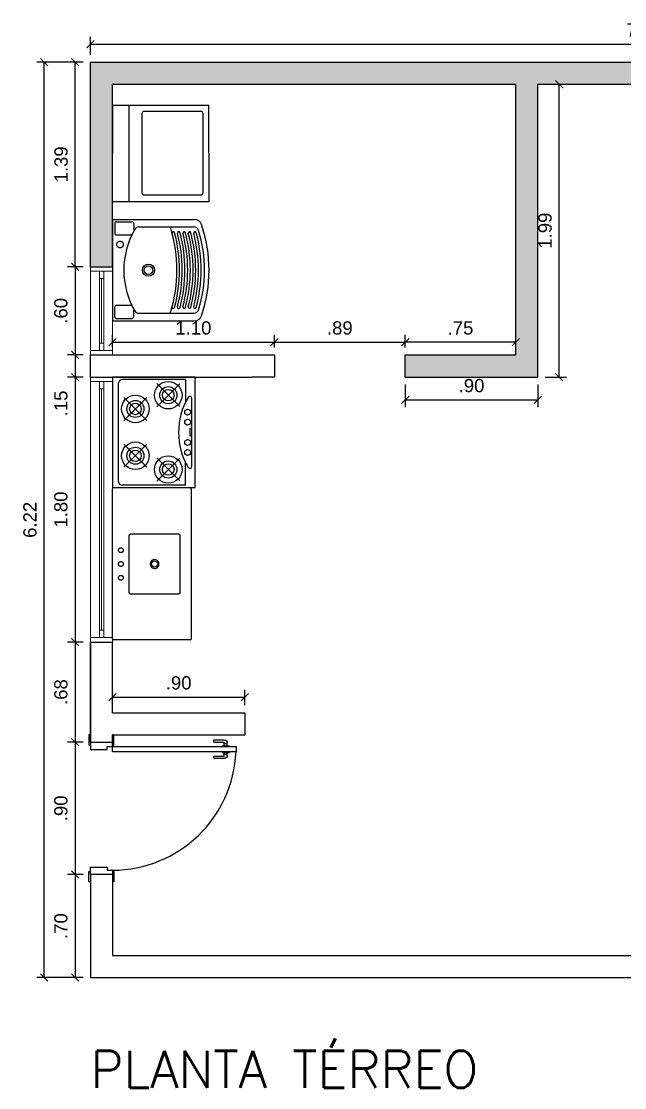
# Model space of a CAD drawing. Header units: millimetres. Extents: x 778.5 to 798.2, y 737.8 to 745.
# Drawn here: x 778.5 to 782.6, y 737.8 to 745.05 of the extents above; entities that cross this region are included whole.
import ezdxf

# ---------------------------------------------------------------- set-up
doc = ezdxf.new("R2010")
doc.units = ezdxf.units.MM
doc.linetypes.add('DASHED', pattern=[15, 12, -3])
doc.linetypes.add('DASHSPACE', pattern=[30, 12, -18])
for name, color, linetype in [('ALVENARIA', 4, 'Continuous'), ('CAIXILHOS', 1, 'Continuous'), ('COTAS', 7, 'Continuous'), ('HACHURA', 253, 'Continuous'), ('MOBILIARIOS', 8, 'Continuous'), ('SIMBOLOS', 7, 'Continuous'), ('TEXTOS', 2, 'Continuous')]:
    doc.layers.add(name, color=color, linetype=linetype)
doc.layers.add('Arq-Caixilho', color=1, linetype='Continuous', lineweight=13)
doc.layers.add('Arq-Parede Baixa Osso', color=2, linetype='Continuous', lineweight=20)
doc.styles.add('1.50', font='simplex.shx', dxfattribs={"height": 0.06})
doc.styles.get("Standard").update_dxf_attribs({"font": 'arial.ttf'})
doc.dimstyles.new('1.50', dxfattribs={"dimscale": 0.5, "dimtxt": 0.18, "dimasz": 0.1, "dimexe": 0.1, "dimexo": 0.1, "dimgap": 0.1, "dimtad": 1, "dimzin": 4, "dimdsep": 46, "dimtxsty": 'Standard', "dimblk": 'OBLIQUE', "dimcen": 0.1, "dimclrd": 1, "dimclre": 1, "dimclrt": 256, "dimadec": 0, "dimazin": 0, "dimtfac": 1, "dimtmove": 0, "dimatfit": 3, "dimldrblk": 'ORIGIN2', "dimfxl": 1.25, "dimtolj": 1, "dimarcsym": 1})

# ---------------------------------------------------------------- blocks, each defined once
blk = doc.blocks.new('macaneta')
for p, q in [((-0.0425, -0.06), (-0.0225, -0.06)), ((-0.0361, -0.06), (-0.0361, -0.08)), ((-0.0175, -0.045), (-0.0225, -0.045)), ((-0.0225, -0.095), (-0.0225, -0.045)), ((0.0225, -0.045), (0.0175, -0.045)), ((0.0225, -0.095), (0.0225, -0.045)), ((0.0225, -0.06), (0.0425, -0.06)), ((0.0361, -0.06), (0.0361, -0.08)), ((-0.0625, -0.15), (-0.0625, -0.08)), ((-0.0475, -0.15), (-0.0475, -0.08)), ((-0.0475, -0.08), (-0.0225, -0.08)), ((-0.0175, -0.095), (-0.0225, -0.095)), ((0.0225, -0.095), (0.0175, -0.095)), ((0.0225, -0.08), (0.0475, -0.08)), ((0.0475, -0.15), (0.0475, -0.08)), ((0.0625, -0.15), (0.0625, -0.08)), ((-0.0625, -0.15), (-0.0475, -0.15)), ((0.0475, -0.15), (0.0625, -0.15))]:
    blk.add_line(p, q)
for centre, start, end in [((-0.0425, -0.08), 90, 180), ((0.0425, -0.08), 0, 90)]:
    blk.add_arc(centre, 0.02, start, end)
blk = doc.blocks.new('*U8')
blk.add_lwpolyline([(0.065, 0.2), (0.03, 0.2), (0.03, 1.04), (0.065, 1.04)], close=True)
for points in [[(0.02, 0.2), (0.02, 0.21), (-0.05, 0.21), (-0.05, 0.2)], [(0, 0.05), (0.05, 0.05), (0.05, 0.165), (0.03, 0.165), (0.03, 0.2), (0, 0.2)], [(0.9, 0.05), (0.85, 0.05), (0.85, 0.165), (0.87, 0.165), (0.87, 0.2), (0.9, 0.2)], [(0.88, 0.2), (0.88, 0.21), (0.95, 0.21), (0.95, 0.2)], [(-0.05, 0.05), (-0.05, 0.04), (0.02, 0.04), (0.02, 0.05)], [(0.95, 0.05), (0.95, 0.04), (0.88, 0.04), (0.88, 0.05)]]:
    blk.add_lwpolyline(points)
at = {"ltscale": 0.5}
blk.add_arc((0.0287, 0.1995), 0.8413, 0.03591, 87.52634, dxfattribs=at)
at = {"xscale": -1}
blk.add_blockref('macaneta', (0.0475, 1.04), dxfattribs=at)
blk = doc.blocks.new('*U10')
at = {"layer": 'Arq-Caixilho'}
for p, q in [((1.77, 0.0917), (0.08, 0.0917)), ((1.72, 0.0767), (0.08, 0.0767)), ((1.77, 0.0617), (0.08, 0.0617))]:
    blk.add_line(p, q, dxfattribs=at)
for points in [[(0, 0), (0.03, 0), (0.03, 0.15), (0, 0.15)], [(1.8, 0), (1.77, 0), (1.77, 0.15), (1.8, 0.15)], [(0.03, 0.0917), (0.08, 0.0917), (0.08, 0.0617), (0.03, 0.0617)], [(1.77, 0.0917), (1.72, 0.0917), (1.72, 0.0617), (1.77, 0.0617)], [(1.77, 0.0917), (1.77, 0.0917), (1.77, 0.0617), (1.77, 0.0617)]]:
    blk.add_lwpolyline(points, dxfattribs=at)
at = {"layer": 'Arq-Parede Baixa Osso'}
for p, q in [((1.77, 0.15), (0.03, 0.15)), ((1.77, 0), (0.03, 0))]:
    blk.add_line(p, q, dxfattribs=at)
blk = doc.blocks.new('*U11')
at = {"layer": 'Arq-Caixilho'}
for p, q in [((0.57, 0.0917), (0.08, 0.0917)), ((0.52, 0.0767), (0.08, 0.0767)), ((0.57, 0.0617), (0.08, 0.0617))]:
    blk.add_line(p, q, dxfattribs=at)
for points in [[(0, 0), (0.03, 0), (0.03, 0.15), (0, 0.15)], [(0.6, 0), (0.57, 0), (0.57, 0.15), (0.6, 0.15)], [(0.03, 0.0917), (0.08, 0.0917), (0.08, 0.0617), (0.03, 0.0617)], [(0.57, 0.0917), (0.52, 0.0917), (0.52, 0.0617), (0.57, 0.0617)], [(0.57, 0.0917), (0.57, 0.0917), (0.57, 0.0617), (0.57, 0.0617)]]:
    blk.add_lwpolyline(points, dxfattribs=at)
at = {"layer": 'Arq-Parede Baixa Osso'}
for p, q in [((0.57, 0.15), (0.03, 0.15)), ((0.57, 0), (0.03, 0))]:
    blk.add_line(p, q, dxfattribs=at)
blk = doc.blocks.new('_Oblique')
at = {"color": 0, "linetype": 'ByBlock', "lineweight": -2}
blk.add_line((-0.5, -0.5), (0.5, 0.5), dxfattribs=at)
blk = doc.blocks.new('*D31')
at = {"layer": 'COTAS', "color": 1, "lineweight": -2, "transparency": 16777216}
for p, q in [((778.9166, 744.7682), (778.8141, 744.7682)), ((778.8641, 743.3782), (778.8641, 744.7682)), ((778.9166, 743.3782), (778.8141, 743.3782))]:
    blk.add_line(p, q, dxfattribs=at)
at = {"layer": 'Defpoints', "color": 0, "transparency": 16777216}
for p in [(778.8641, 744.7682), (778.9666, 744.7682), (778.9666, 743.3782)]:
    blk.add_point(p, dxfattribs=at)
at = {"layer": 'COTAS', "color": 1, "lineweight": -2, "transparency": 16777216, "xscale": 0.05, "yscale": 0.05, "zscale": 0.05}
for p, rotation in [((778.8641, 744.7682), 90), ((778.8641, 743.3782), 270)]:
    blk.add_blockref('_Oblique', p, dxfattribs=dict(at, rotation=rotation))
at = {"layer": 'COTAS', "transparency": 16777216, "insert": (778.7681, 744.0732), "char_height": 0.09, "attachment_point": 5, "rotation": 90}
blk.add_mtext('\\A1;1.39', dxfattribs=at)
blk = doc.blocks.new('_Origin2')
at = {"color": 0, "linetype": 'ByBlock', "lineweight": -2}
blk.add_line((-0.5, 0), (-1, 0), dxfattribs=at)
for radius in [0.5, 0.25]:
    blk.add_circle((0, 0), radius, dxfattribs=at)
blk = doc.blocks.new('*D32')
at = {"layer": 'COTAS', "color": 1, "lineweight": -2, "transparency": 16777216}
for p, q in [((778.9666, 744.8182), (778.9666, 744.9401)), ((786.4966, 744.8182), (786.4966, 744.9401)), ((778.9666, 744.8901), (786.4966, 744.8901))]:
    blk.add_line(p, q, dxfattribs=at)
at = {"layer": 'Defpoints', "color": 0, "transparency": 16777216}
for p in [(786.4966, 744.8901), (778.9666, 744.7682), (786.4966, 744.7682)]:
    blk.add_point(p, dxfattribs=at)
at = {"layer": 'COTAS', "color": 1, "lineweight": -2, "transparency": 16777216, "xscale": 0.05, "yscale": 0.05, "zscale": 0.05, "rotation": 180}
blk.add_blockref('_Oblique', (778.9666, 744.8901), dxfattribs=at)
at = {"layer": 'COTAS', "color": 1, "lineweight": -2, "transparency": 16777216, "xscale": 0.05, "yscale": 0.05, "zscale": 0.05}
blk.add_blockref('_Oblique', (786.4966, 744.8901), dxfattribs=at)
at = {"layer": 'COTAS', "transparency": 16777216, "insert": (782.7316, 744.9861), "char_height": 0.09, "attachment_point": 5}
blk.add_mtext('\\A1;7.53', dxfattribs=at)
blk = doc.blocks.new('*D39')
at = {"layer": 'COTAS', "color": 1, "lineweight": -2, "transparency": 16777216}
for p, q in [((778.9166, 743.3782), (778.8124, 743.3782)), ((778.8624, 743.3782), (778.8624, 742.7782)), ((778.9166, 742.7782), (778.8124, 742.7782))]:
    blk.add_line(p, q, dxfattribs=at)
at = {"layer": 'Defpoints', "color": 0, "transparency": 16777216}
for p in [(778.9666, 743.3782), (778.8624, 742.7782), (778.9666, 742.7782)]:
    blk.add_point(p, dxfattribs=at)
at = {"layer": 'COTAS', "color": 1, "lineweight": -2, "transparency": 16777216, "xscale": 0.05, "yscale": 0.05, "zscale": 0.05}
for p, rotation in [((778.8624, 743.3782), 90), ((778.8624, 742.7782), 270)]:
    blk.add_blockref('_Oblique', p, dxfattribs=dict(at, rotation=rotation))
at = {"layer": 'COTAS', "transparency": 16777216, "insert": (778.7665, 743.0782), "char_height": 0.09, "attachment_point": 5, "rotation": 90}
blk.add_mtext('\\A1;.60', dxfattribs=at)
blk = doc.blocks.new('*D40')
at = {"layer": 'COTAS', "color": 1, "lineweight": -2, "transparency": 16777216}
for p, q in [((778.9166, 742.7782), (778.8124, 742.7782)), ((778.8624, 742.7782), (778.8624, 742.6282)), ((778.9166, 742.6282), (778.8124, 742.6282)), ((778.8624, 742.6282), (778.8624, 742.3198))]:
    blk.add_line(p, q, dxfattribs=at)
at = {"layer": 'Defpoints', "color": 0, "transparency": 16777216}
for p in [(778.9666, 742.7782), (778.8624, 742.6282), (778.9666, 742.6282)]:
    blk.add_point(p, dxfattribs=at)
at = {"layer": 'COTAS', "color": 1, "lineweight": -2, "transparency": 16777216, "xscale": 0.05, "yscale": 0.05, "zscale": 0.05}
for p, rotation in [((778.8624, 742.7782), 90), ((778.8624, 742.6282), 270)]:
    blk.add_blockref('_Oblique', p, dxfattribs=dict(at, rotation=rotation))
at = {"layer": 'COTAS', "transparency": 16777216, "insert": (778.7665, 742.449), "char_height": 0.09, "attachment_point": 5, "rotation": 90}
blk.add_mtext('\\A1;.15', dxfattribs=at)
blk = doc.blocks.new('*D41')
at = {"layer": 'COTAS', "color": 1, "lineweight": -2, "transparency": 16777216}
for p, q in [((778.9166, 742.6282), (778.8124, 742.6282)), ((778.8624, 742.6282), (778.8624, 740.8282)), ((778.9166, 740.8282), (778.8124, 740.8282))]:
    blk.add_line(p, q, dxfattribs=at)
at = {"layer": 'Defpoints', "color": 0, "transparency": 16777216}
for p in [(778.9666, 742.6282), (778.8624, 740.8282), (778.9666, 740.8282)]:
    blk.add_point(p, dxfattribs=at)
at = {"layer": 'COTAS', "color": 1, "lineweight": -2, "transparency": 16777216, "xscale": 0.05, "yscale": 0.05, "zscale": 0.05}
for p, rotation in [((778.8624, 742.6282), 90), ((778.8624, 740.8282), 270)]:
    blk.add_blockref('_Oblique', p, dxfattribs=dict(at, rotation=rotation))
at = {"layer": 'COTAS', "transparency": 16777216, "insert": (778.7665, 741.7282), "char_height": 0.09, "attachment_point": 5, "rotation": 90}
blk.add_mtext('\\A1;1.80', dxfattribs=at)
blk = doc.blocks.new('*D42')
at = {"layer": 'COTAS', "color": 1, "lineweight": -2, "transparency": 16777216}
for p, q in [((778.9166, 740.8282), (778.8124, 740.8282)), ((778.8624, 740.8282), (778.8624, 740.1482)), ((778.9166, 740.1482), (778.8124, 740.1482))]:
    blk.add_line(p, q, dxfattribs=at)
at = {"layer": 'Defpoints', "color": 0, "transparency": 16777216}
for p in [(778.9666, 740.8282), (778.8624, 740.1482), (778.9666, 740.1482)]:
    blk.add_point(p, dxfattribs=at)
at = {"layer": 'COTAS', "color": 1, "lineweight": -2, "transparency": 16777216, "xscale": 0.05, "yscale": 0.05, "zscale": 0.05}
for p, rotation in [((778.8624, 740.8282), 90), ((778.8624, 740.1482), 270)]:
    blk.add_blockref('_Oblique', p, dxfattribs=dict(at, rotation=rotation))
at = {"layer": 'COTAS', "transparency": 16777216, "insert": (778.7665, 740.4882), "char_height": 0.09, "attachment_point": 5, "rotation": 90}
blk.add_mtext('\\A1;.68', dxfattribs=at)
blk = doc.blocks.new('*D43')
at = {"layer": 'COTAS', "color": 1, "lineweight": -2, "transparency": 16777216}
for p, q in [((778.9166, 740.1482), (778.8124, 740.1482)), ((778.8624, 740.1482), (778.8624, 739.2482)), ((778.9166, 739.2482), (778.8124, 739.2482))]:
    blk.add_line(p, q, dxfattribs=at)
at = {"layer": 'Defpoints', "color": 0, "transparency": 16777216}
for p in [(778.9666, 740.1482), (778.8624, 739.2482), (778.9666, 739.2482)]:
    blk.add_point(p, dxfattribs=at)
at = {"layer": 'COTAS', "color": 1, "lineweight": -2, "transparency": 16777216, "xscale": 0.05, "yscale": 0.05, "zscale": 0.05}
for p, rotation in [((778.8624, 740.1482), 90), ((778.8624, 739.2482), 270)]:
    blk.add_blockref('_Oblique', p, dxfattribs=dict(at, rotation=rotation))
at = {"layer": 'COTAS', "transparency": 16777216, "insert": (778.7665, 739.6982), "char_height": 0.09, "attachment_point": 5, "rotation": 90}
blk.add_mtext('\\A1;.90', dxfattribs=at)
blk = doc.blocks.new('*D44')
at = {"layer": 'COTAS', "color": 1, "lineweight": -2, "transparency": 16777216}
for p, q in [((778.9166, 739.2482), (778.8124, 739.2482)), ((778.8624, 739.2482), (778.8624, 738.5482)), ((778.9166, 738.5482), (778.8124, 738.5482))]:
    blk.add_line(p, q, dxfattribs=at)
at = {"layer": 'Defpoints', "color": 0, "transparency": 16777216}
for p in [(778.9666, 739.2482), (778.8624, 738.5482), (778.9666, 738.5482)]:
    blk.add_point(p, dxfattribs=at)
at = {"layer": 'COTAS', "color": 1, "lineweight": -2, "transparency": 16777216, "xscale": 0.05, "yscale": 0.05, "zscale": 0.05}
for p, rotation in [((778.8624, 739.2482), 90), ((778.8624, 738.5482), 270)]:
    blk.add_blockref('_Oblique', p, dxfattribs=dict(at, rotation=rotation))
at = {"layer": 'COTAS', "transparency": 16777216, "insert": (778.7665, 738.8982), "char_height": 0.09, "attachment_point": 5, "rotation": 90}
blk.add_mtext('\\A1;.70', dxfattribs=at)
blk = doc.blocks.new('*D45')
at = {"layer": 'COTAS', "color": 1, "lineweight": -2, "transparency": 16777216}
for p, q in [((778.9166, 744.7682), (778.6025, 744.7682)), ((778.6525, 738.5482), (778.6525, 744.7682)), ((778.9166, 738.5482), (778.6025, 738.5482))]:
    blk.add_line(p, q, dxfattribs=at)
at = {"layer": 'Defpoints', "color": 0, "transparency": 16777216}
for p in [(778.6525, 744.7682), (778.9666, 744.7682), (778.9666, 738.5482)]:
    blk.add_point(p, dxfattribs=at)
at = {"layer": 'COTAS', "color": 1, "lineweight": -2, "transparency": 16777216, "xscale": 0.05, "yscale": 0.05, "zscale": 0.05}
for p, rotation in [((778.6525, 744.7682), 90), ((778.6525, 738.5482), 270)]:
    blk.add_blockref('_Oblique', p, dxfattribs=dict(at, rotation=rotation))
at = {"layer": 'COTAS', "transparency": 16777216, "insert": (778.5566, 741.6582), "char_height": 0.09, "attachment_point": 5, "rotation": 90}
blk.add_mtext('\\A1;6.22', dxfattribs=at)
blk = doc.blocks.new('*D46')
at = {"color": 1, "lineweight": -2, "transparency": 16777216}
for p, q in [((779.1166, 742.8282), (779.1166, 742.9156)), ((780.2166, 742.8282), (780.2166, 742.9156)), ((779.1166, 742.8656), (780.2166, 742.8656))]:
    blk.add_line(p, q, dxfattribs=at)
at = {"layer": 'Defpoints', "color": 0, "transparency": 16777216}
for p in [(780.2166, 742.8656), (779.1166, 742.7782), (780.2166, 742.7782)]:
    blk.add_point(p, dxfattribs=at)
at = {"color": 1, "lineweight": -2, "transparency": 16777216, "xscale": 0.05, "yscale": 0.05, "zscale": 0.05, "rotation": 180}
blk.add_blockref('_Oblique', (779.1166, 742.8656), dxfattribs=at)
at = {"color": 1, "lineweight": -2, "transparency": 16777216, "xscale": 0.05, "yscale": 0.05, "zscale": 0.05}
blk.add_blockref('_Oblique', (780.2166, 742.8656), dxfattribs=at)
at = {"transparency": 16777216, "insert": (779.6666, 742.9615), "char_height": 0.09, "attachment_point": 5}
blk.add_mtext('\\A1;1.10', dxfattribs=at)
blk = doc.blocks.new('*D47')
at = {"color": 1, "lineweight": -2, "transparency": 16777216}
for p, q in [((780.2166, 742.8282), (780.2166, 742.9156)), ((781.1066, 742.8282), (781.1066, 742.9156)), ((780.2166, 742.8656), (781.1066, 742.8656))]:
    blk.add_line(p, q, dxfattribs=at)
at = {"layer": 'Defpoints', "color": 0, "transparency": 16777216}
for p in [(781.1066, 742.8656), (780.2166, 742.7782), (781.1066, 742.7782)]:
    blk.add_point(p, dxfattribs=at)
at = {"color": 1, "lineweight": -2, "transparency": 16777216, "xscale": 0.05, "yscale": 0.05, "zscale": 0.05, "rotation": 180}
blk.add_blockref('_Oblique', (780.2166, 742.8656), dxfattribs=at)
at = {"color": 1, "lineweight": -2, "transparency": 16777216, "xscale": 0.05, "yscale": 0.05, "zscale": 0.05}
blk.add_blockref('_Oblique', (781.1066, 742.8656), dxfattribs=at)
at = {"transparency": 16777216, "insert": (780.6616, 742.9615), "char_height": 0.09, "attachment_point": 5}
blk.add_mtext('\\A1;.89', dxfattribs=at)
blk = doc.blocks.new('*D48')
at = {"color": 1, "lineweight": -2, "transparency": 16777216}
for p, q in [((781.1066, 742.8282), (781.1066, 742.9156)), ((781.8566, 742.8282), (781.8566, 742.9156)), ((781.8566, 742.8656), (781.1066, 742.8656))]:
    blk.add_line(p, q, dxfattribs=at)
at = {"layer": 'Defpoints', "color": 0, "transparency": 16777216}
for p in [(781.1066, 742.8656), (781.1066, 742.7782), (781.8566, 742.7782)]:
    blk.add_point(p, dxfattribs=at)
at = {"color": 1, "lineweight": -2, "transparency": 16777216, "xscale": 0.05, "yscale": 0.05, "zscale": 0.05, "rotation": 180}
blk.add_blockref('_Oblique', (781.1066, 742.8656), dxfattribs=at)
at = {"color": 1, "lineweight": -2, "transparency": 16777216, "xscale": 0.05, "yscale": 0.05, "zscale": 0.05}
blk.add_blockref('_Oblique', (781.8566, 742.8656), dxfattribs=at)
at = {"transparency": 16777216, "insert": (781.4816, 742.9614), "char_height": 0.09, "attachment_point": 5}
blk.add_mtext('\\A1;.75', dxfattribs=at)
blk = doc.blocks.new('*D49')
at = {"color": 1, "lineweight": -2, "transparency": 16777216}
for p, q in [((782.0566, 744.6182), (782.2026, 744.6182)), ((782.1526, 742.6282), (782.1526, 744.6182)), ((782.0566, 742.6282), (782.2026, 742.6282))]:
    blk.add_line(p, q, dxfattribs=at)
at = {"layer": 'Defpoints', "color": 0, "transparency": 16777216}
for p in [(782.0066, 744.6182), (782.1526, 744.6182), (782.0066, 742.6282)]:
    blk.add_point(p, dxfattribs=at)
at = {"color": 1, "lineweight": -2, "transparency": 16777216, "xscale": 0.05, "yscale": 0.05, "zscale": 0.05}
for p, rotation in [((782.1526, 744.6182), 90), ((782.1526, 742.6282), 270)]:
    blk.add_blockref('_Oblique', p, dxfattribs=dict(at, rotation=rotation))
at = {"transparency": 16777216, "insert": (782.0566, 743.6232), "char_height": 0.09, "attachment_point": 5, "rotation": 90}
blk.add_mtext('\\A1;1.99', dxfattribs=at)
blk = doc.blocks.new('*D55')
at = {"layer": 'Defpoints', "color": 0, "transparency": 16777216}
for p in [(780.0166, 740.4543), (779.1166, 740.3482), (780.0166, 740.3482)]:
    blk.add_point(p, dxfattribs=at)
at = {"layer": 'SIMBOLOS', "color": 1, "lineweight": -2, "transparency": 16777216}
for p, q in [((779.1166, 740.3982), (779.1166, 740.5043)), ((780.0166, 740.3982), (780.0166, 740.5043)), ((779.1166, 740.4543), (780.0166, 740.4543))]:
    blk.add_line(p, q, dxfattribs=at)
at = {"layer": 'SIMBOLOS', "color": 1, "lineweight": -2, "transparency": 16777216, "xscale": 0.05, "yscale": 0.05, "zscale": 0.05, "rotation": 180}
blk.add_blockref('_Oblique', (779.1166, 740.4543), dxfattribs=at)
at = {"layer": 'SIMBOLOS', "color": 1, "lineweight": -2, "transparency": 16777216, "xscale": 0.05, "yscale": 0.05, "zscale": 0.05}
blk.add_blockref('_Oblique', (780.0166, 740.4543), dxfattribs=at)
at = {"layer": 'SIMBOLOS', "transparency": 16777216, "insert": (779.5666, 740.5502), "char_height": 0.09, "attachment_point": 5}
blk.add_mtext('\\A1;.90', dxfattribs=at)
blk = doc.blocks.new('*D56')
at = {"color": 1, "lineweight": -2, "transparency": 16777216}
for p, q in [((783.7016, 742.7682), (783.7016, 743.1258)), ((783.7252, 742.7682), (783.6516, 742.7682)), ((783.7252, 742.7382), (783.6516, 742.7382)), ((783.7016, 742.7382), (783.7016, 742.7682)), ((783.7016, 742.7382), (783.7016, 742.6882)), ((781.1066, 742.5782), (781.1066, 742.4239)), ((782.0066, 742.5782), (782.0066, 742.4239)), ((781.1066, 742.4739), (782.0066, 742.4739))]:
    blk.add_line(p, q, dxfattribs=at)
at = {"layer": 'Defpoints', "color": 0, "transparency": 16777216}
for p in [(783.7016, 742.7682), (783.7752, 742.7682), (783.7752, 742.7382), (781.1066, 742.6282), (782.0066, 742.6282), (782.0066, 742.4739)]:
    blk.add_point(p, dxfattribs=at)
at = {"color": 1, "lineweight": -2, "transparency": 16777216, "xscale": 0.05, "yscale": 0.05, "zscale": 0.05}
for p, rotation in [((783.7016, 742.7682), 270), ((783.7016, 742.7382), 90), ((781.1066, 742.4739), 180)]:
    blk.add_blockref('_Oblique', p, dxfattribs=dict(at, rotation=rotation))
blk.add_blockref('_Oblique', (782.0066, 742.4739), dxfattribs=at)
at = {"transparency": 16777216, "insert": (783.6056, 742.997), "char_height": 0.09, "attachment_point": 5, "rotation": 90}
blk.add_mtext('\\A1;.03', dxfattribs=at)
at = {"transparency": 16777216, "insert": (781.5566, 742.5698), "char_height": 0.09, "attachment_point": 5}
blk.add_mtext('\\A1;.90', dxfattribs=at)

msp = doc.modelspace()

# ---------------------------------------------------------------- hatches: boundary and pattern name
at = {"layer": 'HACHURA'}
h = msp.add_hatch(color=256, dxfattribs=at)
h.dxf.hatch_style = 1
h.paths.add_polyline_path([(786.4966, 744.7682), (778.9666, 744.7682), (778.9666, 743.3782), (779.1166, 743.3782), (779.1166, 744.6182), (781.8566, 744.6182), (781.8566, 742.7782), (781.1066, 742.7782), (781.1066, 742.6282), (782.0066, 742.6282), (782.0066, 744.6182), (786.3466, 744.6182), (786.3466, 743.6982, -0.424475), (785.4252, 742.7682), (785.2752, 742.7682), (785.2766, 742.6182), (785.4266, 742.6182, 0.424475), (786.4966, 743.657)])

# ---------------------------------------------------------------- linework, layer by layer
at = {"layer": 'ALVENARIA'}
for p, q in [((778.9666, 743.3782), (778.9666, 744.7682)), ((778.9666, 744.7682), (786.4966, 744.7682)), ((779.1166, 743.3782), (779.1166, 744.6182)), ((779.1166, 744.6182), (781.8566, 744.6182)), ((781.8566, 742.7782), (781.8566, 744.6182)), ((782.0066, 742.6282), (782.0066, 744.6182)), ((782.0066, 744.6182), (786.3466, 744.6182)), ((778.9666, 743.3782), (779.1166, 743.3782)), ((778.9666, 742.7782), (780.0666, 742.7782)), ((778.9666, 742.6282), (778.9666, 742.7782)), ((780.0666, 742.7782), (780.2166, 742.7782)), ((780.2166, 742.7782), (780.2166, 742.6282)), ((781.1066, 742.7782), (781.8566, 742.7782)), ((781.1066, 742.6282), (781.1066, 742.7782)), ((778.9666, 742.6282), (780.0666, 742.6282)), ((780.2166, 742.6282), (780.0666, 742.6282)), ((781.1066, 742.6282), (782.0066, 742.6282)), ((778.9666, 740.1482), (778.9666, 740.8282)), ((778.9666, 740.8282), (779.1166, 740.8282)), ((778.9666, 740.8282), (778.9666, 740.1482)), ((779.1166, 740.3482), (779.1166, 740.8282)), ((779.1166, 740.3482), (780.0166, 740.3482)), ((780.0166, 740.3482), (780.0166, 740.1982)), ((779.1166, 740.1982), (780.0166, 740.1982)), ((779.1166, 740.1482), (779.1166, 740.1982)), ((778.9666, 740.1482), (779.1166, 740.1482)), ((779.1166, 739.2482), (778.9666, 739.2482))]:
    msp.add_line(p, q, dxfattribs=at)
for points in [[(778.9666, 739.2482), (778.9666, 738.5482)], [(778.9666, 739.2482), (778.9666, 738.5482)], [(779.1166, 739.2482), (779.1166, 738.6982)], [(779.1166, 738.6982), (786.4966, 738.6982)], [(778.9666, 738.5482), (786.4966, 738.5482)]]:
    msp.add_lwpolyline(points, dxfattribs=at)
at = {"layer": 'MOBILIARIOS'}
for p, q in [((779.2284, 744.4736), (779.2284, 743.8179)), ((779.1166, 743.6995), (779.1166, 743.0104)), ((779.1166, 743.6995), (779.673, 743.6995)), ((779.2958, 743.648), (779.6713, 743.648)), ((779.2958, 743.0619), (779.6713, 743.0619)), ((779.1166, 743.0104), (779.673, 743.0104)), ((779.1589, 741.9175), (779.1589, 742.588)), ((779.6122, 742.6107), (779.1816, 742.6107)), ((779.4177, 742.5836), (779.5748, 742.4272)), ((779.4177, 742.4267), (779.5748, 742.5831)), ((779.6122, 742.6107), (779.6122, 742.4555)), ((779.1943, 742.4903), (779.3513, 742.3339)), ((779.1943, 742.3334), (779.3513, 742.4898)), ((779.6561, 742.0219), (779.6561, 742.4836)), ((779.6451, 742.2245), (779.6451, 742.2841)), ((779.1943, 742.172), (779.3513, 742.0157)), ((779.1943, 742.0152), (779.3513, 742.1716)), ((779.4177, 742.0787), (779.5748, 741.9223)), ((779.4177, 741.9219), (779.5748, 742.0782)), ((779.6122, 741.8947), (779.6122, 742.05)), ((779.1166, 740.8477), (779.1166, 741.8686)), ((779.6122, 741.8947), (779.1816, 741.8947)), ((779.6521, 741.8686), (779.6521, 741.8773)), ((779.6521, 741.8686), (779.6521, 740.8477)), ((779.1166, 741.7973), (779.1166, 741.8024)), ((779.2444, 741.5635), (779.5616, 741.5635)), ((779.2303, 741.1669), (779.2303, 741.5494)), ((779.5757, 741.1669), (779.5757, 741.5494)), ((779.5616, 741.1528), (779.2444, 741.1528)), ((779.6474, 740.843), (779.1212, 740.843))]:
    msp.add_line(p, q, dxfattribs=at)
at = {"layer": 'MOBILIARIOS', "ltscale": 0.24998}
for p, q in [((779.1322, 743.6711), (779.1322, 743.6067)), ((779.1322, 743.0387), (779.1322, 743.1031))]:
    msp.add_line(p, q, dxfattribs=at)
at = {"layer": 'MOBILIARIOS', "ltscale": 0.399981}
for p, q in [((779.145, 743.684), (779.2481, 743.684)), ((779.145, 743.0259), (779.2481, 743.0259))]:
    msp.add_line(p, q, dxfattribs=at)
at = {"layer": 'MOBILIARIOS', "ltscale": 0.171677}
for p, q in [((779.261, 743.6711), (779.261, 743.6269)), ((779.261, 743.0387), (779.261, 743.083))]:
    msp.add_line(p, q, dxfattribs=at)
at = {"layer": 'MOBILIARIOS', "ltscale": 0.387607}
for p, q in [((779.145, 743.5939), (779.2449, 743.5939)), ((779.145, 743.116), (779.2449, 743.116))]:
    msp.add_line(p, q, dxfattribs=at)
at = {"layer": 'MOBILIARIOS', "ltscale": 0.001816}
for p, q in [((779.3731, 741.3582), (779.3731, 741.3585)), ((779.4329, 741.3582), (779.4329, 741.3585))]:
    msp.add_line(p, q, dxfattribs=at)
at = {"layer": 'MOBILIARIOS', "ltscale": 0.001812}
for p, q in [((779.3731, 741.3578), (779.3731, 741.3582)), ((779.4329, 741.3578), (779.4329, 741.3582))]:
    msp.add_line(p, q, dxfattribs=at)
at = {"layer": 'MOBILIARIOS', "ltscale": 0.001853}
for p, q in [((779.403, 741.388), (779.4027, 741.388)), ((779.4033, 741.388), (779.403, 741.388))]:
    msp.add_line(p, q, dxfattribs=at)
at = {"layer": 'MOBILIARIOS', "ltscale": 0.001536}
for p, q in [((779.403, 741.3283), (779.4027, 741.3283)), ((779.4033, 741.3283), (779.403, 741.3283))]:
    msp.add_line(p, q, dxfattribs=at)
at = {"layer": 'MOBILIARIOS'}
for points in [[(779.7723, 744.1492), (779.7723, 744.4707, 0.414214), (779.7694, 744.4736), (779.1195, 744.4736, 0.414214), (779.1166, 744.4707), (779.1166, 744.1492)], [(779.7723, 744.1492), (779.7723, 743.8208, -0.414214), (779.7694, 743.8179), (779.1195, 743.8179, -0.165092), (779.1166, 743.8278), (779.1166, 744.1492)]]:
    msp.add_lwpolyline(points, format="xyb", dxfattribs=at)
msp.add_lwpolyline([(779.7323, 743.8814), (779.7323, 744.4171, 0.414214), (779.7163, 744.4331), (779.3325, 744.4331, 0.414214), (779.3165, 744.4171), (779.3165, 743.8814, 0.414214), (779.3325, 743.8654), (779.7163, 743.8654, 0.414214)], format="xyb", close=True, dxfattribs=at)
msp.add_lwpolyline([(779.6794, 741.8773), (779.6794, 742.6282), (779.1166, 742.6282), (779.1166, 741.8773), (779.6794, 741.8773)], close=True, dxfattribs=at)
for points in [[(779.2303, 741.5494), (779.2303, 741.5498), (779.2303, 741.5501), (779.2303, 741.5504), (779.2304, 741.5507), (779.2304, 741.551), (779.2304, 741.5512), (779.2304, 741.5514), (779.2305, 741.5516), (779.2305, 741.5518), (779.2305, 741.552), (779.2306, 741.5522), (779.2306, 741.5524), (779.2306, 741.5526), (779.2307, 741.5528), (779.2307, 741.5529), (779.2308, 741.5533), (779.2309, 741.5536), (779.231, 741.5539), (779.2311, 741.5542), (779.2312, 741.5545), (779.2313, 741.5548), (779.2314, 741.5551), (779.2316, 741.5554), (779.2317, 741.5557), (779.2319, 741.5559), (779.232, 741.5562), (779.2322, 741.5565), (779.2323, 741.5568), (779.2325, 741.557), (779.2326, 741.5573), (779.2328, 741.5575), (779.233, 741.5578), (779.2332, 741.558), (779.2334, 741.5583), (779.2335, 741.5585), (779.2337, 741.5587), (779.234, 741.559), (779.2342, 741.5592), (779.2344, 741.5594), (779.2346, 741.5597), (779.2349, 741.5599), (779.2351, 741.5601), (779.2353, 741.5603), (779.2356, 741.5605), (779.2358, 741.5607), (779.2361, 741.5608), (779.2363, 741.561), (779.2365, 741.5612), (779.2368, 741.5614), (779.2371, 741.5615), (779.2373, 741.5617), (779.2376, 741.5618), (779.2379, 741.562), (779.2382, 741.5621), (779.2385, 741.5623), (779.2388, 741.5624), (779.2391, 741.5625), (779.2394, 741.5626), (779.2397, 741.5627), (779.24, 741.5628), (779.2403, 741.5629), (779.2406, 741.563), (779.2409, 741.5631), (779.2411, 741.5632), (779.2412, 741.5632), (779.2414, 741.5632), (779.2416, 741.5633), (779.2418, 741.5633), (779.242, 741.5634), (779.2423, 741.5634), (779.2425, 741.5634), (779.2426, 741.5634), (779.2428, 741.5634), (779.2431, 741.5635), (779.2434, 741.5635), (779.2438, 741.5635), (779.244, 741.5635), (779.2444, 741.5635)], [(779.5616, 741.5635), (779.562, 741.5635), (779.5622, 741.5635), (779.5626, 741.5635), (779.5629, 741.5635), (779.5632, 741.5634), (779.5634, 741.5634), (779.5635, 741.5634), (779.5637, 741.5634), (779.564, 741.5634), (779.5642, 741.5633), (779.5644, 741.5633), (779.5646, 741.5632), (779.5648, 741.5632), (779.565, 741.5632), (779.5651, 741.5631), (779.5654, 741.563), (779.5657, 741.5629), (779.566, 741.5628), (779.5663, 741.5627), (779.5666, 741.5626), (779.5669, 741.5625), (779.5672, 741.5624), (779.5675, 741.5623), (779.5678, 741.5621), (779.5681, 741.562), (779.5684, 741.5618), (779.5687, 741.5617), (779.5689, 741.5615), (779.5692, 741.5614), (779.5695, 741.5612), (779.5697, 741.561), (779.57, 741.5608), (779.5702, 741.5607), (779.5704, 741.5605), (779.5707, 741.5603), (779.5709, 741.5601), (779.5711, 741.5599), (779.5714, 741.5597), (779.5716, 741.5594), (779.5718, 741.5592), (779.572, 741.559), (779.5723, 741.5587), (779.5725, 741.5585), (779.5726, 741.5583), (779.5728, 741.558), (779.573, 741.5578), (779.5732, 741.5575), (779.5734, 741.5573), (779.5735, 741.557), (779.5737, 741.5568), (779.5739, 741.5565), (779.574, 741.5562), (779.5742, 741.5559), (779.5743, 741.5557), (779.5744, 741.5554), (779.5746, 741.5551), (779.5747, 741.5548), (779.5748, 741.5545), (779.5749, 741.5542), (779.575, 741.5539), (779.5751, 741.5536), (779.5752, 741.5533), (779.5753, 741.5529), (779.5753, 741.5528), (779.5754, 741.5526), (779.5754, 741.5524), (779.5755, 741.5522), (779.5755, 741.552), (779.5755, 741.5518), (779.5756, 741.5516), (779.5756, 741.5514), (779.5756, 741.5512), (779.5756, 741.551), (779.5756, 741.5507), (779.5757, 741.5504), (779.5757, 741.5501), (779.5757, 741.5498), (779.5757, 741.5494)], [(779.2444, 741.1528), (779.244, 741.1528), (779.2438, 741.1528), (779.2434, 741.1528), (779.2431, 741.1528), (779.2428, 741.1529), (779.2426, 741.1529), (779.2425, 741.1529), (779.2423, 741.1529), (779.242, 741.153), (779.2418, 741.153), (779.2416, 741.153), (779.2414, 741.1531), (779.2412, 741.1531), (779.2411, 741.1532), (779.2409, 741.1532), (779.2406, 741.1533), (779.2403, 741.1534), (779.24, 741.1535), (779.2397, 741.1536), (779.2394, 741.1537), (779.2391, 741.1538), (779.2388, 741.1539), (779.2385, 741.1541), (779.2382, 741.1542), (779.2379, 741.1543), (779.2376, 741.1545), (779.2373, 741.1546), (779.2371, 741.1548), (779.2368, 741.155), (779.2365, 741.1551), (779.2363, 741.1553), (779.2361, 741.1555), (779.2358, 741.1557), (779.2356, 741.1558), (779.2353, 741.156), (779.2351, 741.1562), (779.2349, 741.1564), (779.2346, 741.1567), (779.2344, 741.1569), (779.2342, 741.1571), (779.234, 741.1573), (779.2338, 741.1576), (779.2336, 741.1578), (779.2334, 741.1581), (779.2332, 741.1583), (779.233, 741.1585), (779.2328, 741.1588), (779.2326, 741.159), (779.2325, 741.1593), (779.2323, 741.1595), (779.2322, 741.1598), (779.232, 741.1601), (779.2319, 741.1604), (779.2317, 741.1607), (779.2316, 741.161), (779.2314, 741.1612), (779.2313, 741.1615), (779.2312, 741.1618), (779.2311, 741.1621), (779.231, 741.1625), (779.2309, 741.1628), (779.2308, 741.1631), (779.2307, 741.1634), (779.2307, 741.1635), (779.2306, 741.1637), (779.2306, 741.1639), (779.2306, 741.1641), (779.2305, 741.1643), (779.2305, 741.1645), (779.2305, 741.1647), (779.2304, 741.165), (779.2304, 741.1651), (779.2304, 741.1653), (779.2304, 741.1656), (779.2303, 741.1659), (779.2303, 741.1663), (779.2303, 741.1665), (779.2303, 741.1669)], [(779.5757, 741.1669), (779.5757, 741.1665), (779.5757, 741.1663), (779.5757, 741.1659), (779.5756, 741.1656), (779.5756, 741.1653), (779.5756, 741.1651), (779.5756, 741.165), (779.5756, 741.1647), (779.5755, 741.1645), (779.5755, 741.1643), (779.5755, 741.1641), (779.5754, 741.1639), (779.5754, 741.1637), (779.5753, 741.1635), (779.5753, 741.1634), (779.5752, 741.1631), (779.5751, 741.1628), (779.575, 741.1625), (779.5749, 741.1621), (779.5748, 741.1618), (779.5747, 741.1615), (779.5746, 741.1612), (779.5744, 741.161), (779.5743, 741.1607), (779.5742, 741.1604), (779.574, 741.1601), (779.5739, 741.1598), (779.5737, 741.1595), (779.5735, 741.1593), (779.5734, 741.159), (779.5732, 741.1588), (779.573, 741.1585), (779.5728, 741.1583), (779.5727, 741.1581), (779.5725, 741.1578), (779.5723, 741.1576), (779.572, 741.1573), (779.5718, 741.1571), (779.5716, 741.1569), (779.5714, 741.1567), (779.5711, 741.1564), (779.5709, 741.1562), (779.5707, 741.156), (779.5704, 741.1558), (779.5702, 741.1557), (779.57, 741.1555), (779.5697, 741.1553), (779.5695, 741.1551), (779.5692, 741.155), (779.5689, 741.1548), (779.5687, 741.1546), (779.5684, 741.1545), (779.5681, 741.1543), (779.5678, 741.1542), (779.5675, 741.1541), (779.5672, 741.1539), (779.5669, 741.1538), (779.5666, 741.1537), (779.5663, 741.1536), (779.566, 741.1535), (779.5657, 741.1534), (779.5654, 741.1533), (779.5651, 741.1532), (779.565, 741.1532), (779.5648, 741.1531), (779.5646, 741.1531), (779.5644, 741.153), (779.5642, 741.153), (779.564, 741.153), (779.5637, 741.1529), (779.5635, 741.1529), (779.5634, 741.1529), (779.5632, 741.1529), (779.5629, 741.1528), (779.5626, 741.1528), (779.5622, 741.1528), (779.562, 741.1528), (779.5616, 741.1528)]]:
    msp.add_lwpolyline(points, dxfattribs=at)
at = {"layer": 'MOBILIARIOS', "linetype": 'DASHED'}
msp.add_circle((779.1681, 743.5288), 0.0225, dxfattribs=at)
at = {"layer": 'MOBILIARIOS'}
for centre, radius in [((779.3613, 743.3549), 0.0412), ((779.3613, 743.3549), 0.029), ((779.496, 742.5052), 0.0936), ((779.2726, 742.4118), 0.0936), ((779.496, 742.5052), 0.0582), ((779.496, 742.5052), 0.0391), ((779.2726, 742.4118), 0.0582), ((779.2726, 742.4118), 0.0391), ((779.6277, 742.3894), 0.0201), ((779.6277, 742.3214), 0.0201), ((779.2726, 742.0936), 0.0936), ((779.2726, 742.0936), 0.0582), ((779.6277, 742.1841), 0.0201), ((779.2726, 742.0936), 0.0391), ((779.496, 742.0003), 0.0936), ((779.6277, 742.1161), 0.0201), ((779.496, 742.0003), 0.0582), ((779.496, 742.0003), 0.0391), ((779.403, 741.3582), 0.021)]:
    msp.add_circle(centre, radius, dxfattribs=at)
at = {"layer": 'MOBILIARIOS', "linetype": 'DASHSPACE'}
for centre in [(779.1743, 741.4515), (779.1743, 741.3582), (779.1743, 741.2648)]:
    msp.add_circle(centre, 0.0163, dxfattribs=at)
at = {"layer": 'MOBILIARIOS'}
for centre, radius, start, end in [((779.145, 743.6711), 0.0129, 90, 180), ((779.2481, 743.6711), 0.0129, 0, 90), ((779.673, 743.648), 0.0515, 18.94976, 90), ((778.8196, 743.3549), 0.9538, 341.05024, 18.94976), ((779.145, 743.6067), 0.0129, 180, 270.00001), ((779.7485, 743.3549), 0.5546, 150.05096, 209.94904), ((779.2449, 743.5919), 0.00193, 334.79852, 90), ((779.2629, 743.6269), 0.00193, 180, 330.74769), ((779.2958, 743.6158), 0.0322, 90, 150.05096), ((779.4977, 743.6325), 0.0155, 16.95772, 90), ((778.5874, 743.3549), 0.9671, 343.04228, 16.95772), ((779.5305, 743.6066), 0.00901, 14.94355, 194.94355), ((778.5874, 743.3549), 0.9851, 345.05645, 14.94355), ((779.5672, 743.6066), 0.00901, 14.94355, 194.94355), ((778.6241, 743.3549), 0.9671, 345.05645, 14.94355), ((778.6241, 743.3549), 0.9851, 345.05645, 14.94355), ((779.6039, 743.6066), 0.00901, 14.94355, 194.94355), ((778.6608, 743.3549), 0.9671, 345.05645, 14.94355), ((778.6608, 743.3549), 0.9851, 345.05645, 14.94355), ((779.6406, 743.6066), 0.00901, 14.94355, 194.94355), ((778.6975, 743.3549), 0.9671, 345.05645, 14.94355), ((778.6975, 743.3549), 0.9851, 345.05645, 14.94355), ((779.6773, 743.6066), 0.00901, 14.94355, 194.94355), ((778.7342, 743.3549), 0.9671, 345.05645, 14.94355), ((779.6713, 743.6158), 0.0322, 17.02657, 90), ((778.7342, 743.3549), 0.9851, 345.05645, 14.94355), ((778.8196, 743.3549), 0.9229, 342.97343, 17.02657), ((779.145, 743.1031), 0.0129, 90, 180), ((779.2449, 743.1179), 0.00193, 270.00001, 25.20149), ((779.2629, 743.083), 0.00193, 29.25231, 180), ((779.5305, 743.1032), 0.00901, 165.05645, 345.05645), ((779.5672, 743.1032), 0.00901, 165.05645, 345.05645), ((779.6039, 743.1032), 0.00901, 165.05645, 345.05645), ((779.6406, 743.1032), 0.00901, 165.05645, 345.05645), ((779.6773, 743.1032), 0.00901, 165.05645, 345.05645), ((779.6713, 743.0941), 0.0322, 270.00001, 342.97343), ((779.145, 743.0387), 0.0129, 180, 270.00001), ((779.2481, 743.0387), 0.0129, 270.00001, 0), ((779.2958, 743.0941), 0.0322, 209.94904, 270.00001), ((779.4977, 743.0774), 0.0155, 270.00001, 343.04228), ((779.673, 743.0619), 0.0515, 270.00001, 341.05024), ((779.1816, 742.588), 0.0227, 90, 180), ((780.0371, 742.2527), 0.4708, 149.67635, 210.32365), ((779.6425, 742.4836), 0.0136, 0, 149.67635), ((779.6425, 742.0219), 0.0136, 210.32365, 0), ((779.1816, 741.9175), 0.0227, 180, 270), ((779.403, 741.3582), 0.0299, 109.98174, 179.34988), ((779.403, 741.3582), 0.0299, 179.34988, 241.35212), ((779.403, 741.3582), 0.0299, 90, 109.98174), ((779.403, 741.3582), 0.0299, 61.35212, 89.99998), ((779.403, 741.3582), 0.0299, 290.44769, 359.35121), ((779.403, 741.3582), 0.0299, 359.35121, 61.35212), ((779.403, 741.3582), 0.0299, 241.35212, 269.99999), ((779.403, 741.3582), 0.0299, 270.00001, 290.44769), ((779.1212, 740.8477), 0.00467, 180, 270.00001), ((779.6474, 740.8477), 0.00467, 270.00001, 0)]:
    msp.add_arc(centre, radius, start, end, dxfattribs=at)

# ---------------------------------------------------------------- block references
at = {"layer": 'Arq-Caixilho', "extrusion": (0, 0, -1), "xscale": -1, "zscale": -1}
for name, p, rotation in [('*U11', (-778.9666, 743.3782), 90.0000000214303), ('*U10', (-778.9666, 742.6282), 90.00000004291847)]:
    msp.add_blockref(name, p, dxfattribs=dict(at, rotation=rotation))
at = {"layer": 'CAIXILHOS', "rotation": 270}
msp.add_blockref('*U8', (778.9166, 740.1482), dxfattribs=at)

# ---------------------------------------------------------------- texts
at = {"layer": 'TEXTOS', "insert": (778.9666, 738.0505), "char_height": 0.25, "attachment_point": 1, "style": '1.50'}
msp.add_mtext_dynamic_manual_height_columns('PLANTA TÉRREO', width=3.185177, gutter_width=0.3, heights=[0], dxfattribs=at)

# ---------------------------------------------------------------- dimensions: what is measured, and where the dimension line sits
for base, p1, p2, picture, middle in [((782.1526, 744.6182), (782.0066, 742.6282), (782.0066, 744.6182), '*D49', (782.0566, 743.6232)), ((783.7016, 742.7682), (783.7752, 742.7382), (783.7752, 742.7682), '*D56', (783.6056, 742.997))]:
    dim = msp.add_linear_dim(base=base, p1=p1, p2=p2, angle=90, dimstyle='1.50')
    dim.commit()
    dim.dimension.update_dxf_attribs({"geometry": picture, "text_midpoint": middle})
for base, p1, p2, picture, middle in [((782.0066, 742.4739), (781.1066, 742.6282), (782.0066, 742.6282), '*D56', (781.5566, 742.5698)), ((780.2166, 742.8656), (779.1166, 742.7782), (780.2166, 742.7782), '*D46', (779.6666, 742.9615)), ((781.1066, 742.8656), (780.2166, 742.7782), (781.1066, 742.7782), '*D47', (780.6616, 742.9615)), ((781.1066, 742.8656), (781.8566, 742.7782), (781.1066, 742.7782), '*D48', (781.4816, 742.9614))]:
    dim = msp.add_linear_dim(base=base, p1=p1, p2=p2, dimstyle='1.50')
    dim.commit()
    dim.dimension.update_dxf_attribs({"geometry": picture, "text_midpoint": middle})
at = {"layer": 'COTAS'}
dim = msp.add_linear_dim(base=(786.4966, 744.8901), p1=(778.9666, 744.7682), p2=(786.4966, 744.7682), dimstyle='1.50', dxfattribs=at)
dim.commit()
dim.dimension.update_dxf_attribs({"geometry": '*D32', "text_midpoint": (782.7316, 744.9861)})
for base, p1, p2, picture, middle in [((778.6525, 744.7682), (778.9666, 738.5482), (778.9666, 744.7682), '*D45', (778.5566, 741.6582)), ((778.8641, 744.7682), (778.9666, 743.3782), (778.9666, 744.7682), '*D31', (778.7681, 744.0732)), ((778.8624, 742.7782), (778.9666, 743.3782), (778.9666, 742.7782), '*D39', (778.7665, 743.0782)), ((778.8624, 742.6282), (778.9666, 742.7782), (778.9666, 742.6282), '*D40', (778.7665, 742.449)), ((778.8624, 740.1482), (778.9666, 740.8282), (778.9666, 740.1482), '*D42', (778.7665, 740.4882)), ((778.8624, 739.2482), (778.9666, 740.1482), (778.9666, 739.2482), '*D43', (778.7665, 739.6982)), ((778.8624, 738.5482), (778.9666, 739.2482), (778.9666, 738.5482), '*D44', (778.7665, 738.8982))]:
    dim = msp.add_linear_dim(base=base, p1=p1, p2=p2, angle=90, dimstyle='1.50', dxfattribs=at)
    dim.commit()
    dim.dimension.update_dxf_attribs({"geometry": picture, "text_midpoint": middle})
dim = msp.add_aligned_dim(p1=(778.9666, 742.6282), p2=(778.9666, 740.8282), distance=-0.1042, dimstyle='1.50', dxfattribs=at)
dim.commit()
dim.dimension.update_dxf_attribs({"geometry": '*D41', "text_midpoint": (778.7665, 741.7282)})
at = {"layer": 'SIMBOLOS'}
dim = msp.add_linear_dim(base=(780.0166, 740.4543), p1=(779.1166, 740.3482), p2=(780.0166, 740.3482), dimstyle='1.50', dxfattribs=at)
dim.commit()
dim.dimension.update_dxf_attribs({"geometry": '*D55', "text_midpoint": (779.5666, 740.5502)})

doc.saveas('drawing.dxf')
